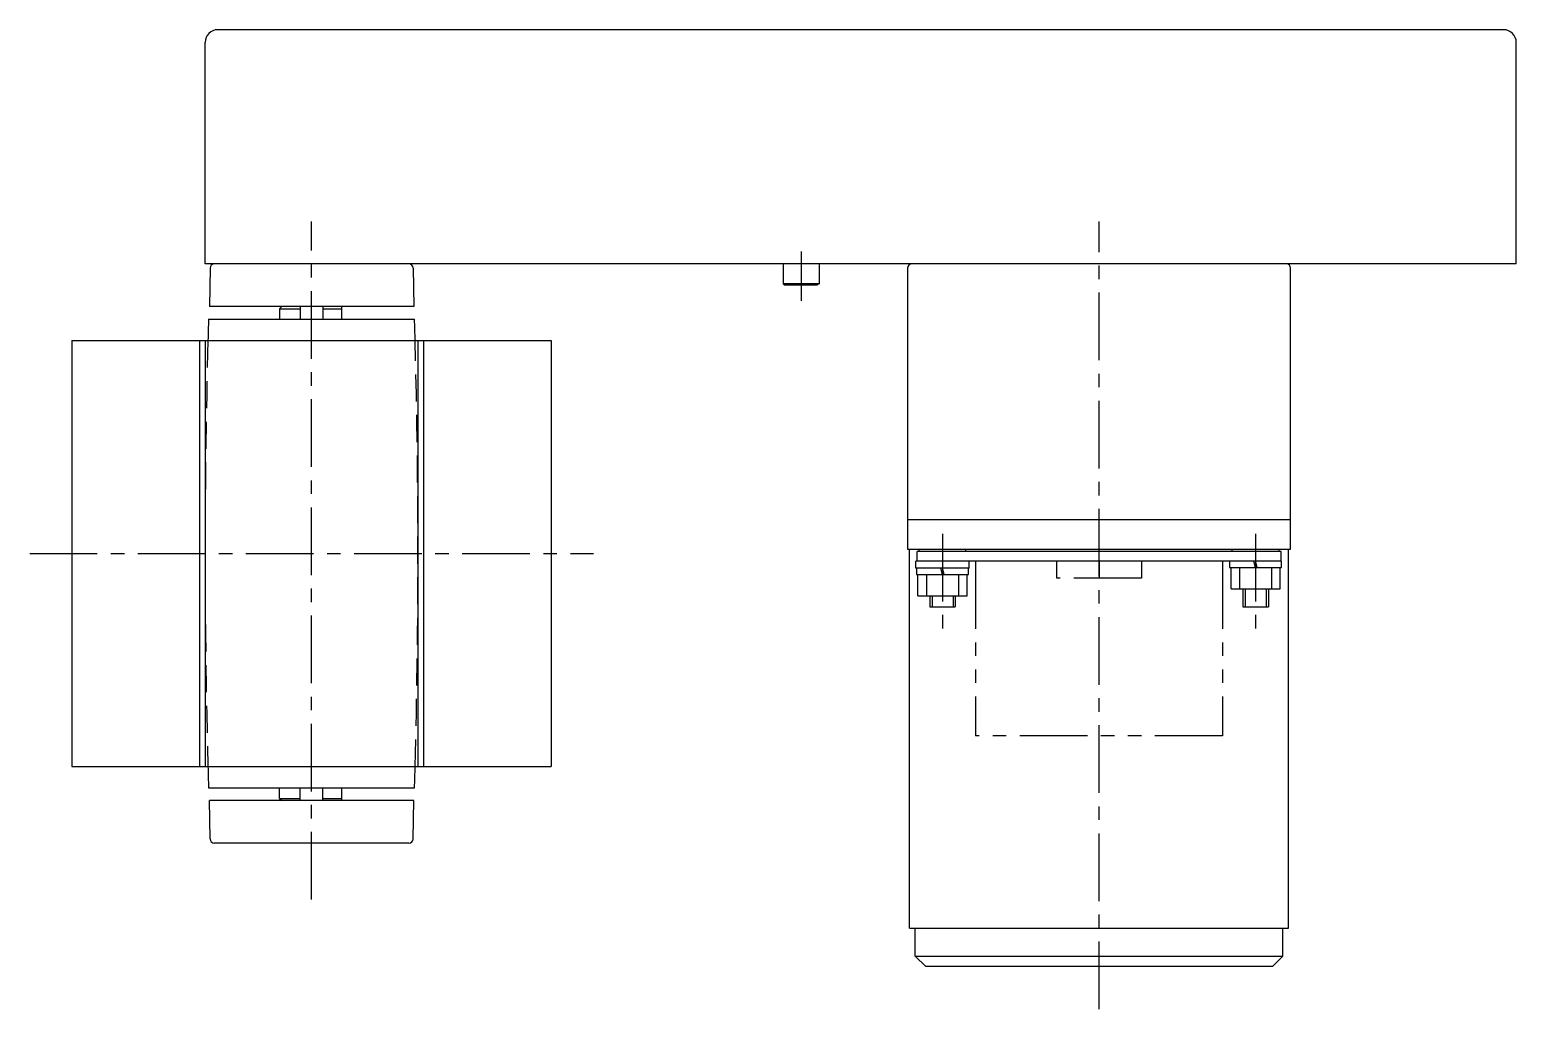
# Model space of a CAD drawing. Extents: x -10 to 1233, y -8 to 628.
# Drawn here: x -9.9 to 339.3, y 398 to 628 of the extents above; entities that cross this region are included whole.
import ezdxf

# ---------------------------------------------------------------- set-up
doc = ezdxf.new("R2010")
doc.units = 0
doc.header["$LTSCALE"] = 0.5
for name, pattern in [('CENTER', [50.8, 31.75, -6.35, 6.35, -6.35]), ('DASHED', [19.05, 12.7, -6.35]), ('PHANTOM', [63.5, 31.75, -6.35, 6.35, -6.35, 6.35, -6.35])]:
    doc.linetypes.add(name, pattern=pattern)
for name, color, linetype in [('MSM_CENTER', 1, 'CENTER'), ('MSM_CONTINUOUS', 7, 'CONTINUOUS'), ('MSM_DASHED', 4, 'DASHED'), ('MSM_IMAGINARY', 6, 'PHANTOM'), ('MSM_NARROW', 5, 'CONTINUOUS')]:
    doc.layers.add(name, color=color, linetype=linetype)

msp = doc.modelspace()

# ---------------------------------------------------------------- linework, layer by layer
at = {"layer": 'MSM_CENTER'}
for p, q in [((56.3, 423.8), (56.3, 583.04)), ((241.3, 398.04), (241.3, 583.04)), ((171.3, 575.95), (171.3, 564.38)), ((204.53, 509.67), (204.53, 487.14)), ((278.07, 509.67), (278.07, 487.14)), ((-9.9, 505.04), (122.5, 505.04))]:
    msp.add_line(p, q, dxfattribs=at)
at = {"layer": 'MSM_CONTINUOUS'}
for p, q in [((336.3, 628.04), (34.3, 628.04)), ((31.3, 573.04), (31.3, 625.04)), ((339.3, 573.04), (339.3, 625.04)), ((339.3, 573.04), (31.3, 573.04)), ((167.05, 573.04), (167.05, 568.34)), ((175.55, 573.04), (175.55, 568.34)), ((32.46, 572.05), (32.3, 563.04)), ((80.14, 572.05), (80.3, 563.04)), ((196.3, 572.04), (196.3, 506.04)), ((286.3, 506.04), (286.3, 572.04)), ((175.55, 568.34), (167.05, 568.34)), ((167.05, 568.34), (167.57, 568.04)), ((175.03, 568.04), (167.57, 568.04)), ((175.55, 568.34), (175.03, 568.04)), ((80.3, 563.04), (32.3, 563.04)), ((48.8, 562.54), (49.3, 563.04)), ((48.8, 562.54), (48.8, 560.04)), ((48.8, 562.54), (53.61, 562.54)), ((53.61, 563.04), (53.61, 560.04)), ((58.99, 563.04), (58.99, 560.04)), ((58.99, 562.54), (63.3, 562.54)), ((63.3, 563.04), (63.3, 560.04)), ((32.1, 560.04), (80.5, 560.04)), ((0, 555.04), (112.6, 555.04)), ((0, 555.04), (0, 455.04)), ((30, 555.04), (30, 455.04)), ((31.3, 555.04), (31.3, 455.04)), ((81.3, 555.04), (81.3, 455.04)), ((82.6, 555.04), (82.6, 455.04)), ((112.6, 555.04), (112.6, 455.04)), ((196.3, 513.04), (286.3, 513.04)), ((196.3, 506.04), (286.3, 506.04)), ((196.8, 417.04), (196.8, 506.04)), ((198.28, 501.64), (198.28, 503.24)), ((284.17, 503.24), (198.28, 503.24)), ((284.07, 505.54), (198.53, 505.54)), ((198.53, 503.24), (198.53, 505.54)), ((199.03, 505.54), (199.03, 506.04)), ((210.03, 505.54), (210.03, 506.04)), ((210.78, 501.64), (210.78, 503.24)), ((271.97, 503.24), (271.97, 501.74)), ((272.57, 505.54), (272.57, 506.04)), ((278.07, 501.74), (277.67, 503.24)), ((278.47, 501.74), (278.07, 503.24)), ((283.57, 505.54), (283.57, 506.04)), ((284.07, 503.24), (284.07, 505.54)), ((284.17, 501.74), (284.17, 503.24)), ((285.8, 417.04), (285.8, 506.04)), ((210.78, 501.64), (198.28, 501.64)), ((198.43, 501.64), (198.43, 500.14)), ((210.63, 501.64), (198.43, 501.64)), ((198.43, 500.14), (210.63, 500.14)), ((198.76, 495.14), (198.76, 500.14)), ((200.73, 500.14), (200.73, 495.14)), ((204.53, 500.14), (204.13, 501.64)), ((204.93, 500.14), (204.53, 501.64)), ((208.24, 500.14), (208.24, 495.14)), ((210.3, 495.14), (210.3, 500.14)), ((210.63, 500.14), (210.63, 501.64)), ((271.97, 501.74), (284.17, 501.74)), ((272.3, 496.74), (272.3, 501.74)), ((274.27, 501.74), (274.27, 496.74)), ((281.77, 501.74), (281.77, 496.74)), ((283.84, 496.74), (283.84, 501.74)), ((272.3, 496.74), (283.84, 496.74)), ((275.07, 496.74), (275.07, 492.54)), ((281.07, 496.74), (281.07, 492.54)), ((198.76, 495.14), (210.3, 495.14)), ((201.53, 495.14), (201.53, 492.54)), ((201.53, 492.54), (207.53, 492.54)), ((207.53, 495.14), (207.53, 492.54)), ((275.07, 492.54), (281.07, 492.54)), ((0, 455.04), (112.6, 455.04)), ((32.1, 450.04), (80.5, 450.04)), ((80.3, 447.04), (32.3, 447.04)), ((32.46, 438.02), (32.3, 447.04)), ((48.8, 447.54), (48.8, 450.04)), ((48.8, 447.54), (53.61, 447.54)), ((48.8, 447.54), (49.3, 447.04)), ((53.61, 447.04), (53.61, 450.04)), ((58.99, 447.04), (58.99, 450.04)), ((58.99, 447.54), (63.3, 447.54)), ((63.3, 450.04), (63.3, 447.04)), ((80.14, 438.02), (80.3, 447.04)), ((79.14, 437.04), (33.46, 437.04)), ((196.8, 417.04), (285.8, 417.04)), ((198.1, 410.54), (198.1, 417.04)), ((284.5, 410.54), (284.5, 417.04)), ((198.1, 410.54), (284.5, 410.54)), ((200.6, 408.04), (198.1, 410.54)), ((282, 408.04), (284.5, 410.54)), ((282, 408.04), (200.6, 408.04))]:
    msp.add_line(p, q, dxfattribs=at)
for centre, radius, start, end in [((34.3, 625.04), 3, 90, 180), ((336.3, 625.04), 3, 0, 90), ((33.46, 572.04), 1, 90, 179), ((79.14, 572.04), 1, 1, 90), ((197.3, 572.04), 1, 90, 180), ((285.3, 572.04), 1, 0, 90), ((1922.33, 505.04), 1891.03, 178.33333, 178.48488), ((-1809.73, 505.04), 1891.03, 1.51512, 1.66667), ((1922.33, 505.04), 1891.03, 181.51512, 181.66667), ((-1809.73, 505.04), 1891.03, 358.33333, 358.48488), ((33.46, 438.04), 1, 181, 270), ((79.14, 438.04), 1, 270, 359)]:
    msp.add_arc(centre, radius, start, end, dxfattribs=at)
at = {"layer": 'MSM_DASHED'}
for centre, start, end in [((1922.33, 505.04), 178.48488, 181.51512), ((-1809.73, 505.04), 358.48488, 1.51512)]:
    msp.add_arc(centre, 1891.03, start, end, dxfattribs=at)
at = {"layer": 'MSM_IMAGINARY'}
for p, q in [((212.3, 503.24), (212.3, 462.24)), ((231.37, 499.24), (231.37, 503.24)), ((241.3, 503.24), (241.3, 499.24)), ((251.23, 503.24), (251.23, 499.24)), ((270.3, 503.24), (270.3, 462.24)), ((251.23, 499.24), (231.37, 499.24)), ((270.3, 462.24), (212.3, 462.24))]:
    msp.add_line(p, q, dxfattribs=at)
at = {"layer": 'MSM_NARROW'}
for p, q in [((275.61, 496.74), (275.61, 492.54)), ((280.53, 496.74), (280.53, 492.54)), ((202.07, 495.14), (202.07, 492.54)), ((206.99, 495.14), (206.99, 492.54))]:
    msp.add_line(p, q, dxfattribs=at)

doc.saveas('drawing.dxf')
